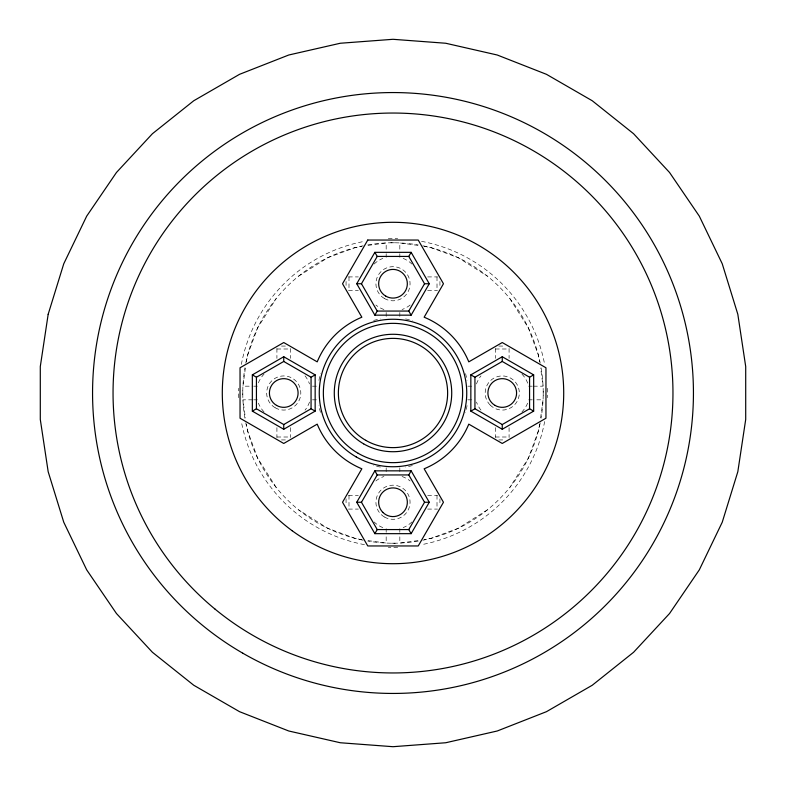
<?xml version="1.0" encoding="UTF-8"?>
<svg xmlns="http://www.w3.org/2000/svg" width="786" height="786" viewBox="0 0 786 786"><rect width="100%" height="100%" fill="white"/><g stroke="black" fill="none" stroke-linecap="round" stroke-linejoin="round"><path stroke-width="0.59" stroke-dasharray="3.93 2.95" d="M242.795 390.721L242.795 395.279M543.205 395.279L543.205 390.721M245.399 368.035L242.933 386.172L252.512 386.172M246.215 361.992L247.708 354.83L257.661 327.821L276.161 298.582M539.785 424.008L538.292 431.17L528.339 458.179L509.839 487.418M540.601 417.965L543.067 399.828L533.488 399.828M298.582 276.161L327.821 257.661L354.83 247.708L361.992 246.215M487.418 509.839L458.179 528.339L431.17 538.292L424.008 539.785M368.035 245.399L386.172 242.933L386.172 252.512M417.965 540.601L399.828 543.067L399.828 533.488M390.721 242.795L395.279 242.795M395.279 543.205L390.721 543.205M348.483 276.918L358.357 276.918M427.643 276.918L437.517 276.918M348.483 290.574L358.357 290.574M427.643 290.574L437.517 290.574M281.476 346.066L287.165 346.066M498.835 346.066L504.524 346.066M276.918 348.994L290.574 348.994M495.426 348.994L509.082 348.994M253.711 386.172L257.307 386.172M312.484 386.172L318.202 386.172M467.798 386.172L473.516 386.172M528.693 386.172L532.289 386.172M533.488 386.172L543.067 386.172L540.601 368.035M252.512 399.828L242.933 399.828L245.399 417.965M253.711 399.828L257.307 399.828M312.484 399.828L318.202 399.828M467.798 399.828L473.516 399.828M528.693 399.828L532.289 399.828M276.918 437.006L290.574 437.006M495.426 437.006L509.082 437.006M281.476 439.934L287.165 439.934M498.835 439.934L504.524 439.934M348.483 495.426L358.357 495.426M427.643 495.426L437.517 495.426M348.483 509.082L358.357 509.082M427.643 509.082L437.517 509.082M417.965 245.399L399.828 242.933L399.828 252.512M424.008 246.215L431.17 247.708L458.179 257.661L487.418 276.161M361.992 539.785L354.83 538.292L327.821 528.339L298.582 509.839M368.035 540.601L386.172 543.067L386.172 533.488M509.839 298.582L528.339 327.821L538.292 354.83L539.785 361.992M276.161 487.418L257.661 458.179L247.708 431.17L246.215 424.008M509.082 348.483L509.082 358.357M509.082 427.643L509.082 437.517M495.426 348.483L495.426 358.357M495.426 427.643L495.426 437.517M439.934 281.476L439.934 287.165M439.934 498.835L439.934 504.524M437.006 276.918L437.006 290.574M437.006 495.426L437.006 509.082M399.828 253.711L399.828 257.307M399.828 312.484L399.828 318.202M399.828 467.798L399.828 473.516M399.828 528.693L399.828 532.289M386.172 253.711L386.172 257.307M386.172 312.484L386.172 318.202M386.172 467.798L386.172 473.516M386.172 528.693L386.172 532.289M348.994 276.918L348.994 290.574M348.994 495.426L348.994 509.082M346.066 281.476L346.066 287.165M346.066 498.835L346.066 504.524M290.574 348.483L290.574 358.357M290.574 427.643L290.574 437.517M276.918 348.483L276.918 358.357M276.918 427.643L276.918 437.517M541.092 367.809A150.224 150.224 0 0 1 541.092 418.191M540.218 422.858A150.224 150.224 0 0 1 422.858 540.218M418.191 541.092A150.224 150.224 0 0 1 367.809 541.092M363.142 540.218A150.224 150.224 0 0 1 245.782 422.858M244.908 418.191A150.224 150.224 0 0 1 244.908 367.809M245.782 363.142A150.224 150.224 0 0 1 363.142 245.782M367.809 244.908A150.224 150.224 0 0 1 418.191 244.908M422.858 245.782A150.224 150.224 0 0 1 540.218 363.142M411.893 521.973A27.314 27.314 0 0 1 403.149 527.612M382.851 527.612A27.314 27.314 0 0 1 374.107 521.973M375.846 480.993A27.314 27.314 0 0 1 383.951 476.483M402.049 476.483A27.314 27.314 0 0 1 410.154 480.993M467.051 405.566A75.112 75.112 0 0 1 465.567 412.375M412.375 465.567A75.112 75.112 0 0 1 405.566 467.051M380.434 467.051A75.112 75.112 0 0 1 373.625 465.567M320.433 412.375A75.112 75.112 0 0 1 318.949 405.566M318.949 380.434A75.112 75.112 0 0 1 320.433 373.625M373.625 320.433A75.112 75.112 0 0 1 380.434 318.949M405.566 318.949A75.112 75.112 0 0 1 412.375 320.433M465.567 373.625A75.112 75.112 0 0 1 467.051 380.434M309.517 402.049A27.314 27.314 0 0 1 305.007 410.154M264.027 411.893A27.314 27.314 0 0 1 258.388 403.149M258.388 382.851A27.314 27.314 0 0 1 264.027 374.107M305.007 375.846A27.314 27.314 0 0 1 309.517 383.951M410.154 305.007A27.314 27.314 0 0 1 402.049 309.517M383.951 309.517A27.314 27.314 0 0 1 375.846 305.007M374.107 264.027A27.314 27.314 0 0 1 382.851 258.388M403.149 258.388A27.314 27.314 0 0 1 411.893 264.027M527.612 403.149A27.314 27.314 0 0 1 521.973 411.893M480.993 410.154A27.314 27.314 0 0 1 476.483 402.049M476.483 383.951A27.314 27.314 0 0 1 480.993 375.846M521.973 374.107A27.314 27.314 0 0 1 528.379 385.052M547.243 388.245A154.321 154.321 0 0 1 547.243 397.755M544.659 421.522A154.321 154.321 0 0 1 421.522 544.659M397.755 547.243A154.321 154.321 0 0 1 388.245 547.243M364.478 544.659A154.321 154.321 0 0 1 241.341 421.522M238.757 397.755A154.321 154.321 0 0 1 238.757 388.245M241.341 364.478A154.321 154.321 0 0 1 364.478 241.341M388.245 238.757A154.321 154.321 0 0 1 397.755 238.757M421.522 241.341A154.321 154.321 0 0 1 544.659 364.478M384.462 517.031A17.066 17.066 0 0 0 410.066 502.254A17.066 17.066 0 0 0 384.462 487.467A17.066 17.066 0 0 0 384.462 517.031M275.218 407.787A17.066 17.066 0 0 0 300.822 393A17.066 17.066 0 0 0 275.218 378.213A17.066 17.066 0 0 0 275.218 407.787M384.462 298.533A17.066 17.066 0 0 0 410.066 283.746A17.066 17.066 0 0 0 384.462 268.969A17.066 17.066 0 0 0 384.462 298.533M490.179 405.075A17.066 17.066 0 0 0 518.74 397.421A17.066 17.066 0 0 0 497.833 376.514A17.066 17.066 0 0 0 490.179 405.075"/><path stroke-width="1.18" d="M356.736 283.746L374.863 252.335L411.137 252.335L429.264 283.746L411.137 315.157L374.863 315.157L356.736 283.746L361.462 283.746L377.231 311.06L408.769 311.06L424.538 283.746L408.769 256.433L377.231 256.433L361.462 283.746M374.863 315.157L377.231 311.06M408.769 256.433L411.137 252.335M356.736 502.254L374.863 470.843L411.137 470.843L429.264 502.254L411.137 533.665L374.863 533.665L356.736 502.254L361.462 502.254L377.231 474.94L408.769 474.94L424.538 502.254L408.769 529.567L377.231 529.567L361.462 502.254M374.863 533.665L377.231 529.567M408.769 474.94L411.137 470.843M252.335 374.863L283.746 356.736L315.157 374.863L315.157 411.137L283.746 429.264L252.335 411.137L252.335 374.863L256.433 377.231L256.433 408.769L283.746 424.538L311.06 408.769L311.06 377.231L283.746 361.462L256.433 377.231M252.335 411.137L256.433 408.769M311.06 377.231L315.157 374.863M470.843 374.863L502.254 356.736L533.665 374.863L533.665 411.137L502.254 429.264L470.843 411.137L470.843 374.863L474.94 377.231L474.94 408.769L502.254 424.538L529.567 408.769L529.567 377.231L502.254 361.462L474.94 377.231M470.843 411.137L474.94 408.769M529.567 377.231L533.665 374.863M424.538 283.746L429.264 283.746M424.538 502.254L429.264 502.254M529.567 408.769L533.665 411.137M311.06 408.769L315.157 411.137M374.863 252.335L377.231 256.433M408.769 311.06L411.137 315.157M374.863 470.843L377.231 474.94M408.769 529.567L411.137 533.665M502.254 356.736L502.254 361.462M502.254 424.538L502.254 429.264M283.746 356.736L283.746 361.462M283.746 424.538L283.746 429.264M48.172 314.292L40.292 366.571L40.292 419.429L48.172 471.708L63.754 522.218L86.686 569.85L116.466 613.532L152.425 652.282L193.749 685.245L239.534 711.674L288.747 730.99L340.279 742.75L393 746.7L445.721 742.75L497.253 730.99L546.467 711.674L592.251 685.245L633.575 652.282L669.534 613.532L699.314 569.85L722.246 522.218L737.828 471.708L745.708 419.429L745.708 366.571L737.828 314.292L722.246 263.782L699.314 216.15L669.534 172.468L633.575 133.718L592.251 100.755L546.467 74.326L497.253 55.01L445.721 43.25L393 39.3L340.279 43.25L288.747 55.01L239.534 74.326L193.749 100.755L152.425 133.718L116.466 172.468L86.686 216.15L63.754 263.782L48.172 314.292M367.769 240.044L342.539 283.746L361.855 317.21A81.941 81.941 0 0 0 317.21 361.855L283.746 342.539L240.044 367.769L240.044 418.231L283.746 443.461L317.21 424.145A81.941 81.941 0 0 0 361.855 468.79L342.539 502.254L367.769 545.956L418.231 545.956L443.461 502.254L424.145 468.79A81.941 81.941 0 0 0 468.79 424.145L502.254 443.461L545.956 418.231L545.956 367.769L502.254 342.539L468.79 361.855A81.941 81.941 0 0 0 424.145 317.21L443.461 283.746L418.231 240.044L367.769 240.044M365.687 440.307A54.627 54.627 0 0 0 447.627 393A54.627 54.627 0 0 0 365.687 345.693A54.627 54.627 0 0 0 365.687 440.307M382.861 512.393A14.335 14.335 0 0 0 406.853 505.958A14.335 14.335 0 0 0 389.286 488.401A14.335 14.335 0 0 0 382.861 512.393M292.166 530.737A170.709 170.709 0 0 0 562.707 411.461A170.709 170.709 0 0 0 324.137 236.802A170.709 170.709 0 0 0 292.166 530.737M495.082 405.419A14.335 14.335 0 0 0 516.589 393A14.335 14.335 0 0 0 495.082 380.581A14.335 14.335 0 0 0 495.082 405.419M385.828 296.165A14.335 14.335 0 0 0 407.335 283.746A14.335 14.335 0 0 0 385.828 271.327A14.335 14.335 0 0 0 385.828 296.165M276.584 405.419A14.335 14.335 0 0 0 298.09 393A14.335 14.335 0 0 0 276.584 380.581A14.335 14.335 0 0 0 276.584 405.419M215.03 609.101A279.954 279.954 0 0 0 669.141 439.079A279.954 279.954 0 0 0 294.838 130.82A279.954 279.954 0 0 0 215.03 609.101M242.776 653.186A300.439 300.439 0 0 0 693.439 393A300.439 300.439 0 0 0 242.776 132.814A300.439 300.439 0 0 0 242.776 653.186M356.127 456.863A73.746 73.746 0 0 0 466.746 393A73.746 73.746 0 0 0 356.127 329.137A73.746 73.746 0 0 0 356.127 456.863M358.18 453.316A69.649 69.649 0 0 0 462.649 393A69.649 69.649 0 0 0 358.18 332.684A69.649 69.649 0 0 0 358.18 453.316M363.643 443.854A58.724 58.724 0 0 0 451.724 393A58.724 58.724 0 0 0 363.643 342.146A58.724 58.724 0 0 0 363.643 443.854"/></g></svg>
